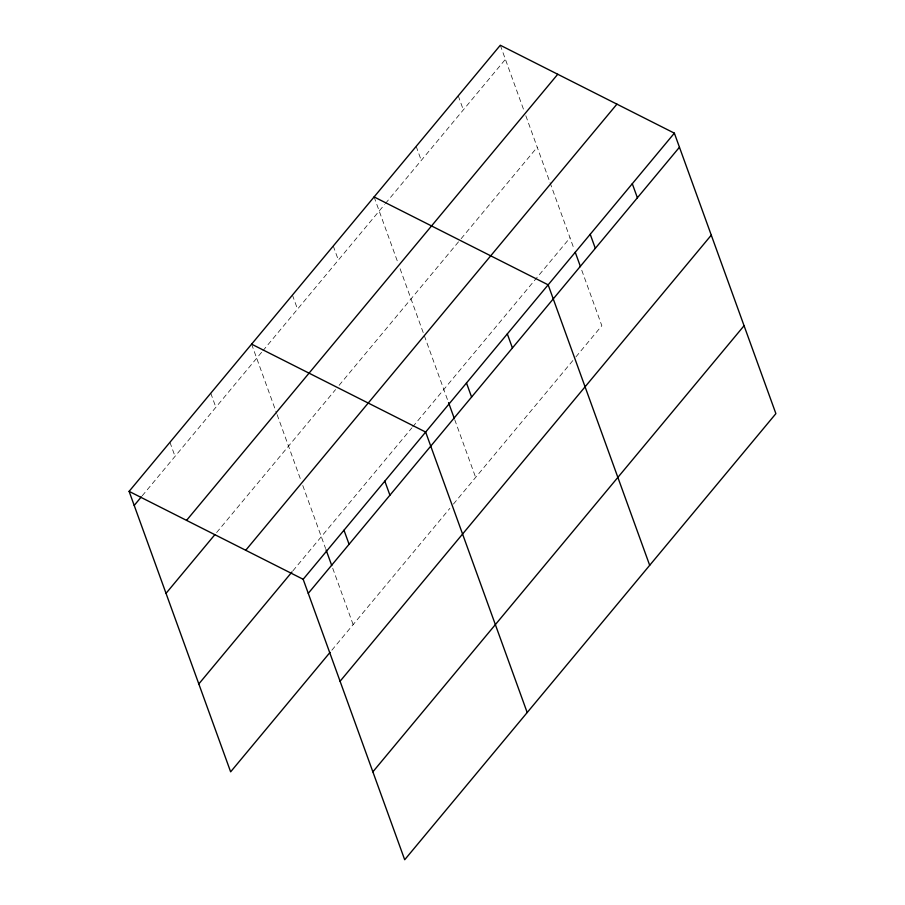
<?xml version="1.0" encoding="UTF-8"?>
<svg xmlns="http://www.w3.org/2000/svg" width="905" height="905" viewBox="0 0 905 905"><rect width="100%" height="100%" fill="white"/><g stroke="black" fill="none" stroke-linecap="round" stroke-linejoin="round"><path stroke-width="0.68" stroke-dasharray="4.53 3.39" d="M142.187 495.838L262.02 351.819M262.914 350.755L384.568 204.553M385.462 203.467L505.409 59.323M216.623 532.547L335.563 389.591M339.115 385.326L460.249 239.746M461.143 238.671L537.231 147.232M292.903 570.851L411.854 427.895M412.737 426.832L570.014 237.811M331.83 650.22L449.887 508.339M453.439 504.074L574.992 357.995M575.885 356.921L601.836 325.721L581.417 269.294M500.307 45.25L523.927 110.489M525.828 115.738L549.584 181.362M550.059 182.674L574.29 249.622M458.247 95.806L463.337 109.878M416.176 146.372L421.266 160.445M374.104 196.928L398.2 263.491M400.089 268.74L423.845 334.352M424.321 335.665L448.077 401.3M454.729 419.671L475.634 477.399M333.266 246.002L338.368 260.074M292.439 295.075L297.53 309.148M251.601 344.149L276.647 413.336M277.122 414.648L300.879 480.261M302.779 485.51L325.585 548.521M332.712 568.204L353.131 624.62M210.775 393.223L215.865 407.295M169.936 442.296L175.038 456.369"/><path stroke-width="1.36" d="M129.11 491.37L500.307 45.25L674.361 133.159L775.89 413.63L404.693 859.75L303.164 579.279L129.11 491.37L230.639 771.841L330.054 652.358M134.2 505.443L141.304 496.913M186.543 520.386L557.752 74.255M166.022 593.352L214.847 534.685M245.719 550.274L616.927 104.143M198.817 683.931L292.021 571.915M303.164 579.279L674.361 133.159M308.254 593.352L679.451 147.232M340.076 681.261L711.285 235.142M372.86 771.841L744.068 325.721M374.104 196.928L548.159 284.837L649.688 565.308M251.601 344.149L425.655 432.058L527.185 712.529M632.29 183.715L637.392 197.788M590.218 234.282L595.32 248.355M575.241 252.246L580.467 266.67M507.32 333.911L512.411 347.984M466.494 382.985L471.584 397.057M448.552 402.612L454.253 418.359M384.829 481.132L389.919 495.205M343.99 530.206L349.081 544.278M326.06 549.833L331.762 565.58"/></g></svg>
